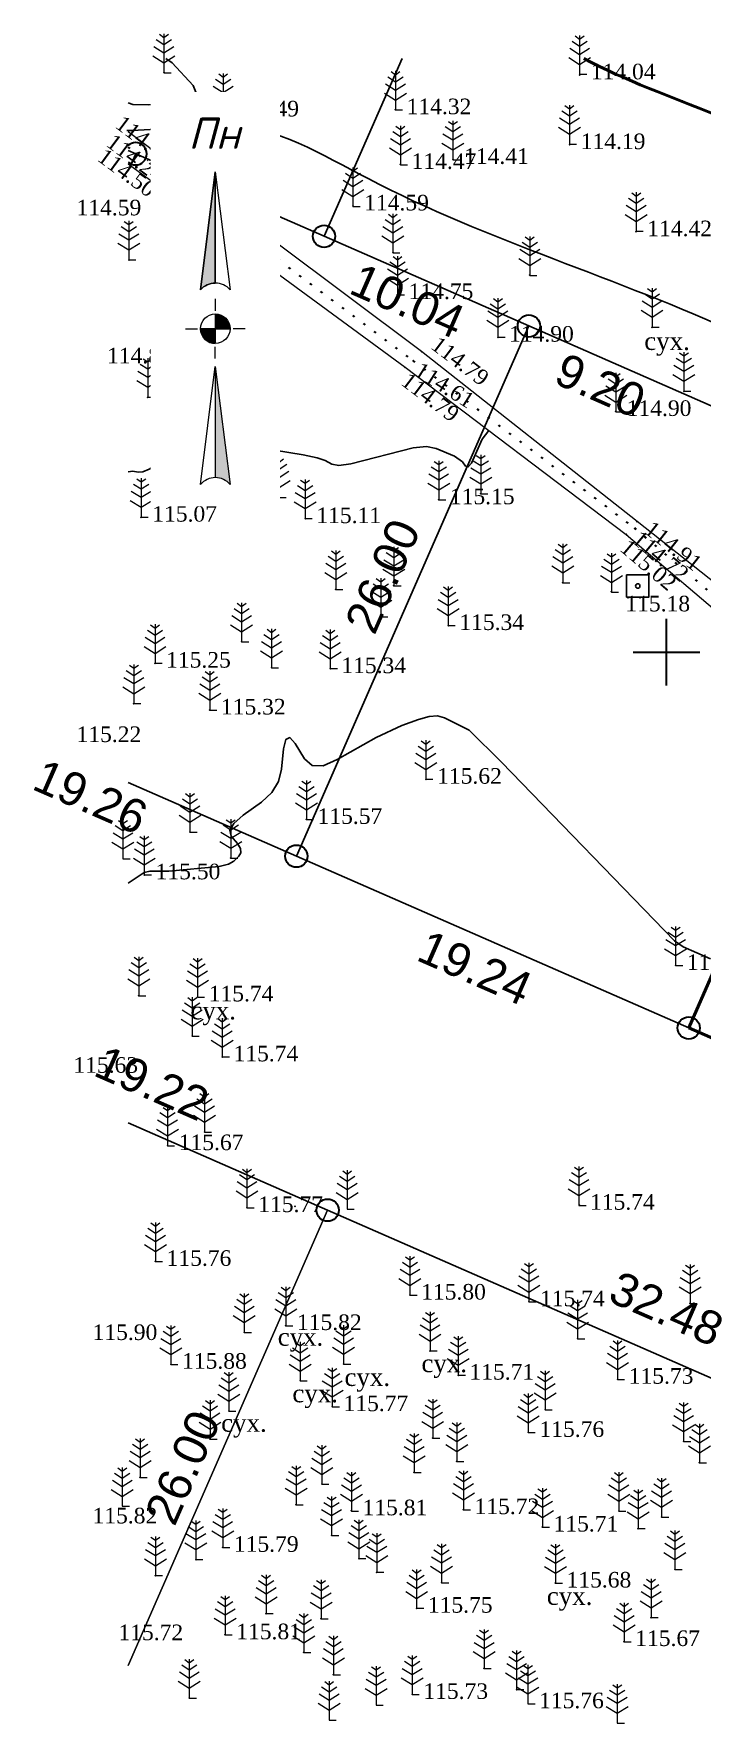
# Model space of a CAD drawing. Header units: millimetres. Extents: x 5405571.6 to 5405660.8, y 5525000.2 to 5525079.5.
# Drawn here: x 5405571.6 to 5405601.6, y 5525001.9 to 5525077.8 of the extents above; entities that cross this region are included whole.
import ezdxf
from ezdxf.enums import TextEntityAlignment as Align

# ---------------------------------------------------------------- set-up
doc = ezdxf.new("R2010")
doc.units = ezdxf.units.MM
doc.set_wipeout_variables(frame=1)
doc.linetypes.add('HIDDEN', pattern=[0.5, 0, -0.5])
for name, color, linetype, lineweight in [('#Лист (текст_ПН)', 250, 'Continuous', 0), ('#Штамп', 250, 'Continuous', 0), ('11900000', 1, 'Continuous', 30), ('рельеф', 7, 'Continuous', 0), ('ТОЧКИ', 7, 'Continuous', 30)]:
    doc.layers.add(name, color=color, linetype=linetype, lineweight=lineweight)
for name, color, linetype in [('SC007', 7, 'Continuous'), ('горизонтали', 42, 'Continuous'), ('Ділянки_Межі', 10, 'Continuous'), ('надписи', 7, 'Continuous'), ('отметки', 7, 'Continuous'), ('промеры', 185, 'Continuous'), ('Растительность', 7, 'Continuous')]:
    doc.layers.add(name, color=color, linetype=linetype)
doc.styles.get("Standard").update_dxf_attribs({"font": 'arial.ttf'})
doc.styles.add('times', font='times.ttf')
doc.styles.add('Мой_Топо', font='isocpeui.ttf')
doc.linetypes.add('канава 0', pattern='A,0.9,0,["|",Standard,S=0.25,R=0,X=0,Y=0],0.1', length=1)

# ---------------------------------------------------------------- blocks, each defined once
blk = doc.blocks.new('SYMBOL902')
at = {"layer": 'SC007'}
blk.add_lwpolyline([(-1.25, -1.25), (-1.25, 1.25), (1.25, 1.25), (1.25, -1.25)], close=True, dxfattribs=at)
blk.add_circle((0, 0), 0.25, dxfattribs=at)
blk = doc.blocks.new('A$C51FE15A3')
at = {"layer": 'Растительность', "color": 94, "lineweight": 0}
for points in [[(-0.201, 1.726), (0, 1.584), (0.201, 1.726)], [(0, 1.75), (0, 0), (0.319, 0)], [(-0.447, 1.172), (0, 0.895), (0.447, 1.172)], [(-0.343, 1.489), (0, 1.267), (0.343, 1.489)], [(-0.493, 0.753), (0, 0.444), (0.493, 0.753)]]:
    blk.add_lwpolyline(points, dxfattribs=at)
blk = doc.blocks.new('*U5')
at = {"color": 0}
for points in [[(-0.113, 0), (-0.109, -0.029), (-0.097, -0.056)], [(-0.113, 0), (-0.097, -0.056), (0, 0)], [(-0.097, -0.056), (0, -0.113), (0, 0)], [(-0.097, -0.056), (-0.08, -0.08), (-0.056, -0.097)], [(-0.097, -0.056), (-0.056, -0.097), (0, -0.113)], [(-0.056, -0.097), (-0.029, -0.109), (0, -0.113)]]:
    blk.add_solid(points, dxfattribs=at)
blk = doc.blocks.new('*U6')
at = {"color": 0}
for points in [[(0, 0), (0.097, 0.056), (0, 0.113)], [(0.097, 0.056), (0.029, 0.109), (0, 0.113)], [(0, 0), (0.113, 0), (0.097, 0.056)], [(0.097, 0.056), (0.056, 0.097), (0.029, 0.109)], [(0.097, 0.056), (0.08, 0.08), (0.056, 0.097)], [(0.113, 0), (0.109, 0.029), (0.097, 0.056)]]:
    blk.add_solid(points, dxfattribs=at)
blk = doc.blocks.new('*U7')
at = {"color": 0}
for points in [[(0, -1.136), (0.021, -1.138), (0, -0.288)], [(0.021, -1.138), (0.042, -1.142), (0, -0.288)], [(0.042, -1.142), (0.062, -1.15), (0, -0.288)], [(0.062, -1.15), (0.081, -1.16), (0, -0.288)], [(0.081, -1.16), (0.098, -1.173), (0, -0.288)], [(0.098, -1.173), (0.113, -1.188), (0, -0.288)]]:
    blk.add_solid(points, dxfattribs=at)
blk = doc.blocks.new('*U8')
at = {"color": 0}
for points in [[(-0.113, 0.297), (-0.098, 0.312), (0, 1.197)], [(-0.098, 0.312), (-0.081, 0.325), (0, 1.197)], [(-0.081, 0.325), (-0.062, 0.335), (0, 1.197)], [(-0.062, 0.335), (-0.042, 0.343), (0, 1.197)], [(-0.042, 0.343), (-0.021, 0.347), (0, 1.197)], [(-0.021, 0.347), (0, 0.349), (0, 1.197)]]:
    blk.add_solid(points, dxfattribs=at)
blk = doc.blocks.new('#Північ')
at = {"color": 7}
blk.add_wipeout([(-2.901, 10.635), (2.901, 10.635), (2.901, -7.981), (-2.901, -7.981)], dxfattribs=at).dxf.layer = '#Лист (текст_ПН)'
at = {"layer": '#Лист (текст_ПН)'}
for p, q in [((-0.663, 1.748), (0, 7.043)), ((0, 7.043), (0, 2.052)), ((0, 7.043), (0.663, 1.748)), ((0, 1.337), (0, 0.807)), ((-1.337, 0), (-0.807, 0)), ((-0.662, 0), (0.662, 0)), ((0, 0.662), (0, -0.662)), ((1.337, 0), (0.807, 0)), ((0, -1.337), (0, -0.807)), ((-0.663, -6.99), (0, -1.695)), ((0, -1.695), (0.663, -6.99)), ((0, -1.695), (0, -6.686))]:
    blk.add_line(p, q, dxfattribs=at)
at = {"layer": '#Лист (текст_ПН)', "flags": 128}
for points in [[(0, 7.043), (-0.663, 1.748, -0.218585), (0, 2.052)], [(0, 0), (-0.662, 0, 0.414214), (0, -0.662)]]:
    blk.add_lwpolyline(points, format="xyb", close=True, dxfattribs=at)
at = {"layer": '#Лист (текст_ПН)'}
blk.add_circle((0, 0), 0.662, dxfattribs=at)
for centre in [(0, 1.178), (0, -7.56)]:
    blk.add_arc(centre, 0.874, 40.67981, 139.32019, dxfattribs=at)
at = {"layer": '#Лист (текст_ПН)', "xscale": 5.883850111352785, "yscale": 5.883850111352785, "zscale": 5.883850111352785}
for name in ['*U8', '*U5', '*U6', '*U7']:
    blk.add_blockref(name, (0, 0), dxfattribs=at)
at = {"layer": '#Лист (текст_ПН)', "style": 'Мой_Топо'}
blk.add_text('Пн', height=1.4, dxfattribs=at).set_placement((-1.217, 8.077))

msp = doc.modelspace()

# ---------------------------------------------------------------- linework, layer by layer
at = {"layer": '11900000', "color": 7}
for points in [[(5405600, 5525048.5, 0), (5405600, 5525051.5, 0)], [(5405600, 5525048.5, 0), (5405600, 5525051.5, 0)], [(5405598.5, 5525050, 0), (5405601.5, 5525050, 0)], [(5405598.5, 5525050, 0), (5405601.5, 5525050, 0)]]:
    msp.add_polyline3d(points, dxfattribs=at)
at = {"layer": 'горизонтали', "color": 32}
for points in [[(5405577.522, 5525076.667, 114.5), (5405577.807, 5525076.472, 114.5), (5405578.737, 5525075.442, 114.5), (5405578.897, 5525075.072, 114.5), (5405578.657, 5525074.822, 114.5), (5405578.007, 5525074.692, 114.5), (5405576.737, 5525074.582, 114.5), (5405576.027, 5525074.592, 114.5), (5405575.825, 5525074.662, 114.5)], [(5405575.825, 5525058.091, 115), (5405575.827, 5525058.092, 115), (5405576.037, 5525058.122, 115), (5405576.277, 5525058.082, 115), (5405576.477, 5525058.102, 115), (5405576.767, 5525058.212, 115), (5405578.137, 5525059.062, 115), (5405578.737, 5525059.332, 115), (5405579.107, 5525059.432, 115), (5405579.497, 5525059.462, 115), (5405581.107, 5525059.282, 115), (5405583.677, 5525058.862, 115), (5405584.317, 5525058.722, 115), (5405584.667, 5525058.602, 115), (5405584.977, 5525058.442, 115), (5405585.287, 5525058.382, 115), (5405585.817, 5525058.452, 115), (5405588.627, 5525059.182, 115), (5405589.227, 5525059.232, 115), (5405589.657, 5525059.152, 115), (5405590.477, 5525058.802, 115), (5405590.837, 5525058.542, 115), (5405590.977, 5525058.352, 115), (5405591.097, 5525058.322, 115), (5405591.237, 5525058.492, 115), (5405591.717, 5525059.562, 115), (5405592.014, 5525059.96, 113.39)], [(5405575.825, 5525039.621, 115.5), (5405576.547, 5525040.102, 115.5), (5405576.797, 5525040.162, 115.5), (5405577.647, 5525040.162, 115.5), (5405579.907, 5525040.372, 115.5), (5405580.327, 5525040.482, 115.5), (5405580.567, 5525040.612, 115.5), (5405580.797, 5525040.832, 115.5), (5405580.887, 5525040.992, 115.5), (5405580.867, 5525041.182, 115.5), (5405580.737, 5525041.402, 115.5), (5405580.447, 5525041.742, 115.5), (5405580.387, 5525042.002, 115.5), (5405580.567, 5525042.312, 115.5), (5405580.987, 5525042.682, 115.5), (5405581.807, 5525043.262, 115.5), (5405582.277, 5525043.692, 115.5), (5405582.577, 5525044.192, 115.5), (5405582.717, 5525044.752, 115.5), (5405582.807, 5525045.662, 115.5), (5405582.907, 5525046.082, 115.5), (5405583.077, 5525046.162, 115.5), (5405583.317, 5525045.892, 115.5), (5405583.737, 5525045.212, 115.5), (5405584.087, 5525044.912, 115.5), (5405584.587, 5525044.892, 115.5), (5405585.217, 5525045.172, 115.5), (5405586.957, 5525046.172, 115.5), (5405588.107, 5525046.702, 115.5), (5405588.867, 5525046.982, 115.5), (5405589.337, 5525047.112, 115.5), (5405589.717, 5525047.142, 115.5), (5405590.027, 5525047.052, 115.5), (5405591.137, 5525046.492, 115.5), (5405592.597, 5525045.062, 115.5), (5405600.367, 5525037.042, 115.5), (5405600.747, 5525036.762, 115.5), (5405601.977, 5525036.232, 115.5)]]:
    msp.add_polyline3d(points, dxfattribs=at)
at = {"layer": 'горизонтали', "color": 32, "lineweight": 50}
msp.add_open_spline([(5405646.596, 5525060.824), (5405644.42, 5525059.847), (5405641.78, 5525058.919), (5405636.182, 5525057.703), (5405629.645, 5525058.281), (5405623.668, 5525061.118), (5405617.176, 5525064.825), (5405610.647, 5525070.228), (5405602.815, 5525074.043), (5405598.15, 5525075.667), (5405596.281, 5525076.667)], degree=3, knots=[283.669955, 283.669955, 283.669955, 283.669955, 287.256708, 291.904228, 300.8891, 306.194885, 311.670523, 323.305447, 331.392318, 337.808466, 337.808466, 337.808466, 337.808466], dxfattribs=at)
at = {"layer": 'горизонтали', "color": 32}
msp.add_open_spline([(5405658.569, 5525052.335), (5405658.514, 5525052.285), (5405656.031, 5525050.058), (5405649.548, 5525046.835), (5405638.531, 5525049.828), (5405625.45, 5525049.504), (5405614.394, 5525058.014), (5405601.736, 5525065.708), (5405589.757, 5525069.08), (5405581.325, 5525074.345), (5405577.105, 5525073.423), (5405575.758, 5525073.429)], degree=3, knots=[269.455629, 269.455629, 269.455629, 269.455629, 269.676307, 279.403048, 289.305425, 303.021124, 317.439079, 329.503827, 347.557694, 354.49476, 358.612752, 358.612752, 358.612752, 358.612752], dxfattribs=at)
at = {"layer": 'Ділянки_Межі'}
for points in [[(5405588.125, 5525076.667), (5405584.621, 5525068.677), (5405576.161, 5525072.381), (5405575.825, 5525072.528)], [(5405609.12, 5525076.667), (5405602.244, 5525060.961), (5405593.82, 5525064.649), (5405584.621, 5525068.677)], [(5405584.621, 5525068.677), (5405588.125, 5525076.667)], [(5405575.825, 5525072.528), (5405576.161, 5525072.381), (5405575.825, 5525071.614)], [(5405575.825, 5525071.614), (5405576.161, 5525072.381), (5405584.621, 5525068.677), (5405593.82, 5525064.649), (5405583.377, 5525040.839), (5405575.825, 5525044.145)]]:
    msp.add_lwpolyline(points, dxfattribs=at)
msp.add_lwpolyline([(5405583.377, 5525040.839), (5405593.82, 5525064.649), (5405602.244, 5525060.961), (5405611.427, 5525056.941), (5405601, 5525033.124)], close=True, dxfattribs=at)
at = {"layer": 'Ділянки_Межі', "lineweight": 50}
msp.add_lwpolyline([(5405601, 5525033.124), (5405611.427, 5525056.941), (5405619.878, 5525053.241), (5405641.912, 5525043.594), (5405623.462, 5525023.289)], close=True, dxfattribs=at)
at = {"layer": 'Ділянки_Межі', "lineweight": 0}
for points in [[(5405575.825, 5525028.862), (5405584.781, 5525024.941), (5405575.825, 5525004.486)], [(5405575.825, 5525004.486), (5405584.781, 5525024.941), (5405614.533, 5525011.916), (5405607.304, 5525002.915)]]:
    msp.add_lwpolyline(points, dxfattribs=at)
at = {"layer": 'Ділянки_Межі', "lineweight": 25}
msp.add_lwpolyline([(5405575.825, 5525028.862), (5405584.781, 5525024.941), (5405614.533, 5525011.916), (5405607.304, 5525002.915)], dxfattribs=at)
at = {"layer": 'отметки', "color": 7}
for p in [(5405577.429, 5525076.034, 114.519), (5405596.102, 5525075.925, 114.038), (5405580.09, 5525074.26, 114.492), (5405587.829, 5525074.359, 114.323), (5405595.648, 5525072.792, 114.188), (5405590.409, 5525072.128, 114.405), (5405588.052, 5525071.902, 114.466), (5405585.923, 5525070.038, 114.586), (5405598.636, 5525068.879, 114.417), (5405575.854, 5525067.615, 114.66), (5405587.711, 5525067.957, 114.654), (5405593.855, 5525066.942, 114.719), (5405587.919, 5525066.057, 114.747), (5405599.346, 5525064.581, 114.597), (5405578.513, 5525063.834, 114.794), (5405592.431, 5525064.144, 114.896), (5405588.63, 5525063.085, 114.605), (5405589.003, 5525063.494, 114.789), (5405588.264, 5525062.797, 114.789), (5405576.704, 5525061.446, 114.872), (5405600.781, 5525061.715, 114.781), (5405597.713, 5525060.808, 114.904), (5405578.865, 5525060.036, 114.981), (5405582.596, 5525056.947, 115.096), (5405589.771, 5525056.843, 115.154), (5405591.658, 5525057.112, 115.084), (5405576.406, 5525056.062, 115.074), (5405583.774, 5525055.995, 115.106), (5405598.195, 5525055.284, 115.018), (5405598.564, 5525055.539, 114.723), (5405598.683, 5525055.867, 114.912), (5405587.755, 5525052.98, 115.244), (5405595.338, 5525053.115, 115.16), (5405585.147, 5525052.819, 115.298), (5405597.527, 5525052.713, 115.137), (5405587.175, 5525051.585, 115.32), (5405590.196, 5525051.196, 115.338), (5405580.916, 5525050.469, 115.288), (5405577.027, 5525049.505, 115.253), (5405582.266, 5525049.305, 115.452), (5405584.897, 5525049.257, 115.337), (5405576.078, 5525047.692, 115.292), (5405579.49, 5525047.401, 115.315), (5405589.2, 5525044.292, 115.623), (5405583.829, 5525042.487, 115.571), (5405578.599, 5525041.923, 115.469), (5405580.43, 5525040.753, 115.485), (5405576.556, 5525039.999, 115.503), (5405600.413, 5525035.929, 115.529), (5405576.301, 5525034.57, 115.575), (5405578.942, 5525034.517, 115.738), (5405578.707, 5525032.762, 115.65), (5405580.056, 5525031.825, 115.742), (5405579.256, 5525028.455, 115.709), (5405577.595, 5525027.836, 115.668), (5405581.166, 5525025.054, 115.767), (5405583.317, 5525025.105, 115.808), (5405596.102, 5525025.157, 115.737), (5405577.05, 5525022.639, 115.758), (5405588.482, 5525021.123, 115.798), (5405593.819, 5525020.826, 115.736), (5405601.063, 5525020.754, 115.712), (5405582.904, 5525019.758, 115.821), (5405581.043, 5525019.459, 115.776), (5405596.007, 5525019.171, 115.837), (5405589.381, 5525018.623, 115.701), (5405577.745, 5525018.02, 115.884), (5405585.506, 5525018.035, 115.821), (5405590.65, 5525017.53, 115.713), (5405597.804, 5525017.346, 115.726), (5405583.55, 5525017.278, 115.785), (5405580.345, 5525015.927, 115.861), (5405584.996, 5525016.115, 115.771), (5405594.553, 5525015.986, 115.71), (5405579.499, 5525014.661, 115.886), (5405589.5, 5525014.706, 115.797), (5405593.795, 5525014.958, 115.76), (5405600.769, 5525014.556, 115.639), (5405590.579, 5525013.659, 115.748), (5405601.478, 5525013.602, 115.637), (5405576.361, 5525012.941, 115.859), (5405588.667, 5525013.16, 115.706), (5405584.523, 5525012.639, 115.882), (5405583.368, 5525011.719, 115.813), (5405585.849, 5525011.438, 115.813), (5405590.88, 5525011.49, 115.721), (5405597.861, 5525011.431, 115.603), (5405594.427, 5525010.708, 115.709), (5405598.726, 5525010.64, 115.657), (5405599.783, 5525011.161, 115.649), (5405580.071, 5525009.798, 115.787), (5405584.964, 5525010.337, 115.802), (5405578.864, 5525009.252, 115.798), (5405586.186, 5525009.294, 115.831), (5405577.049, 5525008.531, 115.806), (5405586.991, 5525008.682, 115.846), (5405589.9, 5525008.208, 115.765), (5405595.011, 5525008.193, 115.684), (5405600.377, 5525008.811, 115.623), (5405582.019, 5525006.821, 115.833), (5405588.783, 5525007.064, 115.751), (5405584.49, 5525006.59, 115.829), (5405599.31, 5525006.638, 115.662), (5405580.177, 5525005.87, 115.805), (5405598.097, 5525005.567, 115.673), (5405583.71, 5525005.078, 115.804), (5405585.04, 5525004.078, 115.78), (5405591.81, 5525004.368, 115.759), (5405578.572, 5525003.036, 115.704), (5405588.581, 5525003.191, 115.73), (5405593.267, 5525003.409, 115.775)]:
    msp.add_point(p, dxfattribs=at)
at = {"layer": 'рельеф', "color": 7, "linetype": 'канава 0'}
for points, elevation in [([(5405642.249, 5525020.82), (5405625.16, 5525034.56), (5405618.315, 5525040.223), (5405605.59, 5525050.41), (5405598.683, 5525055.867), (5405589, 5525063.5), (5405575.825, 5525073.374)], 113.66), ([(5405575.825, 5525071.924), (5405588.264, 5525062.797), (5405598.195, 5525055.284), (5405604.951, 5525049.536), (5405617.682, 5525039.548), (5405624.291, 5525033.87)], 113.39)]:
    msp.add_lwpolyline(points, dxfattribs=dict(at, elevation=elevation))
at = {"layer": 'рельеф', "color": 7, "linetype": 'HIDDEN', "lineweight": 40, "elevation": 113.4}
msp.add_lwpolyline([(5405575.825, 5525072.679), (5405588.62, 5525063.09), (5405598.56, 5525055.58), (5405605.22, 5525049.91), (5405617.99, 5525039.65), (5405624.76, 5525034.23), (5405642.017, 5525020.326)], dxfattribs=at)
at = {"layer": 'ТОЧКИ'}
for centre in [(5405584.621, 5525068.677, 107.24), (5405593.82, 5525064.649, 107.24), (5405583.377, 5525040.839), (5405601, 5525033.124), (5405584.781, 5525024.941)]:
    msp.add_circle(centre, 0.5, dxfattribs=at)
for start, end in [(90.08947, 132.29299), (227.70718, 269.91053)]:
    msp.add_arc((5405576.161, 5525072.381, 107.24), 0.5, start, end, dxfattribs=at)

# ---------------------------------------------------------------- block references
at = {"layer": 'отметки', "color": 7, "xscale": 0.400000000372529, "yscale": 0.400000000372529, "zscale": 0.400000000372529}
msp.add_blockref('SYMBOL902', (5405598.71, 5525052.97, 115.18), dxfattribs=at)
at = {"layer": 'Растительность', "color": 7}
for p in [(5405577.43, 5525076.02, 114.52), (5405596.1, 5525075.95, 114.04), (5405580.09, 5525074.24, 114.49), (5405587.83, 5525074.35, 114.32), (5405595.64, 5525072.82, 114.19), (5405588.05, 5525071.89, 114.47), (5405590.41, 5525072.11, 114.41), (5405585.92, 5525070.02, 114.59), (5405598.64, 5525068.9, 114.42), (5405587.71, 5525067.94, 114.65), (5405575.85, 5525067.62, 114.66), (5405593.86, 5525066.92, 114.72), (5405587.92, 5525066.04, 114.75), (5405592.43, 5525064.15, 114.9), (5405599.35, 5525064.6, 114.6), (5405578.51, 5525063.84, 114.79), (5405576.7, 5525061.45, 114.87), (5405600.78, 5525061.72, 114.78), (5405597.72, 5525060.79, 114.9), (5405578.86, 5525060.04, 114.98), (5405582.6, 5525056.95, 115.1), (5405589.77, 5525056.84, 115.15), (5405591.66, 5525057.11, 115.08), (5405576.41, 5525056.06, 115.07), (5405583.77, 5525056, 115.11), (5405585.15, 5525052.82, 115.3), (5405587.76, 5525052.98, 115.24), (5405595.34, 5525053.12, 115.16), (5405597.53, 5525052.69, 115.14), (5405587.17, 5525051.58, 115.32), (5405590.19, 5525051.2, 115.34), (5405580.92, 5525050.47, 115.29), (5405577.03, 5525049.5, 115.25), (5405582.26, 5525049.3, 115.45), (5405584.9, 5525049.26, 115.34), (5405576.08, 5525047.69, 115.29), (5405579.49, 5525047.4, 115.32), (5405589.19, 5525044.29, 115.62), (5405583.83, 5525042.48, 115.57), (5405578.6, 5525041.92, 115.47), (5405575.59, 5525040.72, 115.47), (5405580.43, 5525040.75, 115.49), (5405576.55, 5525040, 115.5), (5405600.41, 5525035.93, 115.53), (5405576.3, 5525034.57, 115.57), (5405578.94, 5525034.51, 115.74), (5405578.7, 5525032.76, 115.65), (5405580.05, 5525031.82, 115.74), (5405579.25, 5525028.45, 115.71), (5405577.59, 5525027.83, 115.67), (5405581.16, 5525025.05, 115.77), (5405585.66, 5525024.98, 114.13), (5405596.07, 5525025.15, 115.74), (5405577.05, 5525022.64, 115.76), (5405588.48, 5525021.12, 115.8), (5405593.82, 5525020.82, 115.74), (5405601.06, 5525020.75, 115.71), (5405581.04, 5525019.45, 115.78), (5405582.9, 5525019.75, 115.82), (5405589.38, 5525018.62, 115.7), (5405596.01, 5525019.16, 115.84), (5405577.74, 5525018.01, 115.88), (5405585.5, 5525018.03, 115.82), (5405583.55, 5525017.27, 115.78), (5405590.65, 5525017.53, 115.71), (5405597.8, 5525017.34, 115.73), (5405580.34, 5525015.92, 115.86), (5405584.99, 5525016.11, 115.77), (5405594.55, 5525015.98, 115.71), (5405593.79, 5525014.95, 115.76), (5405579.5, 5525014.66, 115.89), (5405589.5, 5525014.7, 115.8), (5405600.77, 5525014.55, 115.64), (5405590.58, 5525013.66, 115.75), (5405601.48, 5525013.6, 115.64), (5405576.36, 5525012.94, 115.86), (5405584.52, 5525012.63, 115.88), (5405588.67, 5525013.16, 115.71), (5405575.56, 5525011.64, 115.82), (5405583.37, 5525011.71, 115.81), (5405585.85, 5525011.43, 115.81), (5405590.88, 5525011.49, 115.72), (5405597.86, 5525011.43, 115.6), (5405599.78, 5525011.16, 115.65), (5405584.96, 5525010.33, 115.8), (5405594.43, 5525010.7, 115.71), (5405598.73, 5525010.64, 115.66), (5405580.07, 5525009.79, 115.79), (5405578.86, 5525009.25, 115.8), (5405586.18, 5525009.29, 115.83), (5405600.38, 5525008.81, 115.62), (5405577.05, 5525008.53, 115.81), (5405586.99, 5525008.68, 115.85), (5405589.9, 5525008.2, 115.76), (5405595.01, 5525008.19, 115.68), (5405582.02, 5525006.82, 115.83), (5405584.49, 5525006.59, 115.83), (5405588.78, 5525007.06, 115.75), (5405599.31, 5525006.64, 115.66), (5405580.18, 5525005.87, 115.81), (5405583.71, 5525005.07, 115.8), (5405598.1, 5525005.56, 115.67), (5405591.81, 5525004.36, 115.76), (5405585.04, 5525004.08, 115.78), (5405593.27, 5525003.41, 115.78), (5405578.57, 5525003.03, 115.7), (5405586.96, 5525002.71, 115.74), (5405588.58, 5525003.19, 115.73), (5405593.78, 5525002.77, 115.76), (5405584.85, 5525002.04, 115.7), (5405597.79, 5525001.9, 115.61)]:
    msp.add_blockref('A$C51FE15A3', p, dxfattribs=at)

# ---------------------------------------------------------------- texts
at = {"layer": 'надписи', "color": 7, "style": 'times'}
for p in [(5405599.002, 5525064.371, 111.861), (5405578.619, 5525034.307, 111.861), (5405582.539, 5525019.65, 111.861), (5405588.995, 5525018.464, 111.861), (5405585.54, 5525017.845, 111.861), (5405583.198, 5525017.112, 111.861), (5405580, 5525015.788, 111.861), (5405594.625, 5525008.014, 111.861)]:
    msp.add_text('сух.', height=0.8, dxfattribs=at).set_placement(p, align=Align.TOP_LEFT)
at = {"layer": 'отметки', "color": 7, "style": 'times'}
for s, p in [('114.04', (5405596.602, 5525076.425, 114.038)), ('114.49', (5405580.59, 5525074.76, 114.492)), ('114.32', (5405588.329, 5525074.859, 114.323)), ('114.19', (5405596.148, 5525073.292, 114.188)), ('114.47', (5405588.552, 5525072.402, 114.466)), ('114.41', (5405590.909, 5525072.628, 114.405)), ('114.59', (5405586.423, 5525070.538, 114.586)), ('114.59', (5405573.506, 5525070.317, 114.59)), ('114.42', (5405599.136, 5525069.379, 114.417)), ('114.75', (5405588.419, 5525066.557, 114.747)), ('114.79', (5405579.013, 5525064.334, 114.794)), ('114.90', (5405592.931, 5525064.644, 114.896)), ('114.83', (5405574.873, 5525063.668, 114.825)), ('114.90', (5405598.213, 5525061.308, 114.904)), ('114.98', (5405579.365, 5525060.536, 114.981)), ('115.15', (5405590.271, 5525057.343, 115.154)), ('115.07', (5405576.906, 5525056.562, 115.074)), ('115.11', (5405584.274, 5525056.495, 115.106)), ('115.18', (5405598.152, 5525052.531, 115.18)), ('115.18', (5405598.152, 5525052.531, 115.184)), ('115.34', (5405590.696, 5525051.696, 115.338)), ('115.25', (5405577.527, 5525050.005, 115.253)), ('115.34', (5405585.397, 5525049.757, 115.337)), ('115.32', (5405579.99, 5525047.901, 115.315)), ('115.22', (5405573.505, 5525046.664, 115.225)), ('115.62', (5405589.7, 5525044.792, 115.623)), ('115.57', (5405584.329, 5525042.987, 115.571)), ('115.50', (5405577.056, 5525040.499, 115.503)), ('115.53', (5405600.913, 5525036.429, 115.529)), ('115.74', (5405579.442, 5525035.017, 115.738)), ('115.63', (5405573.363, 5525031.811, 115.632)), ('115.74', (5405580.556, 5525032.325, 115.742)), ('115.67', (5405578.095, 5525028.336, 115.668)), ('115.74', (5405596.566, 5525025.66, 115.737)), ('115.77', (5405581.666, 5525025.554, 115.767)), ('115.76', (5405577.55, 5525023.139, 115.758)), ('115.80', (5405588.982, 5525021.623, 115.798)), ('115.74', (5405594.319, 5525021.326, 115.736)), ('115.90', (5405574.226, 5525019.81, 115.904)), ('115.82', (5405583.404, 5525020.258, 115.821)), ('115.88', (5405578.245, 5525018.52, 115.884)), ('115.71', (5405591.15, 5525018.03, 115.713)), ('115.73', (5405598.304, 5525017.846, 115.726)), ('115.77', (5405585.496, 5525016.615, 115.771)), ('115.76', (5405594.295, 5525015.458, 115.76)), ('115.72', (5405591.38, 5525011.99, 115.721)), ('115.82', (5405574.223, 5525011.574, 115.821)), ('115.81', (5405586.349, 5525011.938, 115.813)), ('115.71', (5405594.927, 5525011.208, 115.709)), ('115.79', (5405580.571, 5525010.298, 115.787)), ('115.68', (5405595.511, 5525008.693, 115.684)), ('115.75', (5405589.283, 5525007.564, 115.751)), ('115.72', (5405575.387, 5525006.329, 115.716)), ('115.81', (5405580.677, 5525006.37, 115.805)), ('115.67', (5405598.597, 5525006.067, 115.673)), ('115.73', (5405589.081, 5525003.691, 115.73)), ('115.76', (5405594.279, 5525003.272, 115.761))]:
    msp.add_text(s, height=0.7, dxfattribs=at).set_placement(p, align=Align.TOP_LEFT)
for s, rotation, p in [('114.49', 323.14963, (5405575.609, 5525074.154, 114.495)), ('114.24', 323.28179, (5405575.203, 5525073.328, 114.24)), ('114.50', 323.73081, (5405574.802, 5525072.675, 113.39)), ('114.79', 322.73403, (5405589.789, 5525064.232, 114.789)), ('114.61', 327.58846, (5405588.996, 5525063.069, 114.605)), ('114.79', 322.89177, (5405588.446, 5525062.606, 114.789)), ('114.72', 320.24336, (5405598.845, 5525055.512, 114.723)), ('114.91', 321.68886, (5405599.385, 5525055.949, 114.912)), ('115.02', 319.60889, (5405598.312, 5525055.126, 115.018))]:
    msp.add_text(s, height=0.7, rotation=rotation, dxfattribs=at).set_placement(p, align=Align.TOP_LEFT)
at = {"layer": 'промеры', "char_height": 1.5, "attachment_point": 1}
for s, insert, rotation in [('9.24', (5405577.772, 5525071.146), 336.35584), ('10.04', (5405586.271, 5525067.519), 336.35584), ('9.20', (5405595.464, 5525063.486), 336.35584), ('26.00', (5405585.51, 5525051.318), 66.37949), ('19.26', (5405572.041, 5525045.247), 336.35584), ('19.24', (5405589.301, 5525037.568), 336.35584), ('19.22', (5405574.799, 5525032.387), 336.35584), ('32.48', (5405597.903, 5525022.256), 336.35584), ('26.00', (5405576.53, 5525011.292), 66.37949)]:
    msp.add_mtext(s, dxfattribs=dict(at, insert=insert, rotation=rotation))

# ---------------------------------------------------------------- next in the draw order: block references
at = {"layer": '#Штамп'}
msp.add_blockref('#Північ', (5405579.738, 5525064.525, 701.873), dxfattribs=at)

# ---------------------------------------------------------------- next in the draw order: linework, layer by layer
at = {"layer": 'Ділянки_Межі', "lineweight": 25}
msp.add_lwpolyline([(5405658.569, 5525060.764), (5405641.912, 5525043.594), (5405623.462, 5525023.289), (5405601, 5525033.124), (5405583.377, 5525040.839), (5405575.825, 5525044.145)], dxfattribs=at)
at = {"layer": 'ТОЧКИ'}
msp.add_arc((5405576.161, 5525072.381, 107.24), 0.5, 270, 90, dxfattribs=at)

doc.saveas('drawing.dxf')
